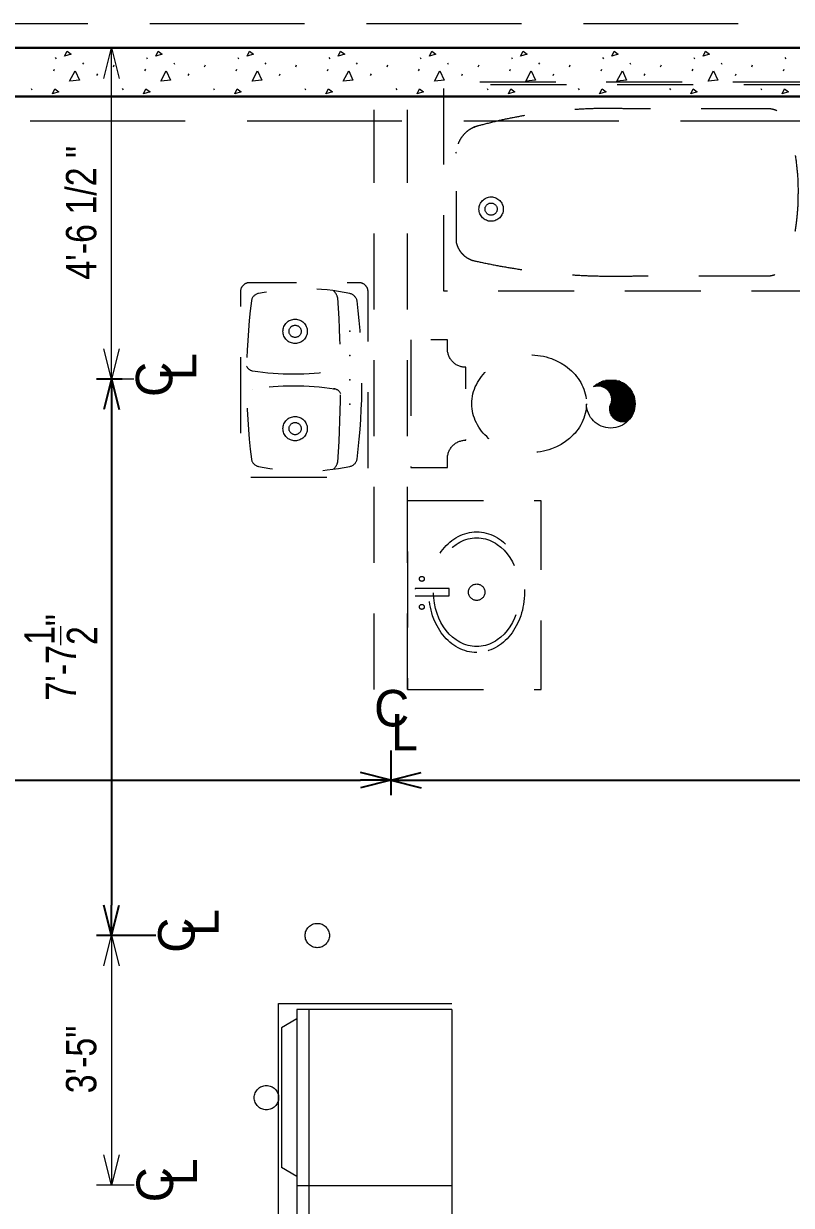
# Model space of a CAD drawing. Header units: inches. Extents: x -4443104 to -4439086, y 793046 to 798506.
# Drawn here: x -4441905.6 to -4441779.4, y 793700.3 to 793894.7 of the extents above; entities that cross this region are included whole.
import ezdxf
from ezdxf.enums import TextEntityAlignment as Align

# ---------------------------------------------------------------- set-up
doc = ezdxf.new("R2010")
doc.units = ezdxf.units.IN
doc.header["$MEASUREMENT"] = 0
doc.linetypes.add('DGN Style 2', pattern=[20.825219, 12.495132, -8.330088])
doc.linetypes.add('DGN Style 3', pattern=[35.653009, 25.466435, -10.186574])
doc.layers.get('Defpoints').update_dxf_attribs({"lineweight": 0})
doc.layers.add('(4)FND_DIM', color=4, linetype='Continuous', lineweight=0)
doc.layers.add('Level 3', color=7, linetype='Continuous', lineweight=0)
doc.styles.add('Style-Arial', font='arial.ttf')
doc.styles.add('Style-STANDARD', font='STANDARD.shx')
doc.styles.add('Style-WORKING', font='WORKING.shx')
doc.dimstyles.get("Standard").update_dxf_attribs({"dimtxt": 5, "dimasz": 4, "dimexe": 4, "dimexo": 4, "dimgap": 2.5, "dimtad": 1, "dimdec": 4, "dimzin": 11, "dimdsep": 46, "dimlunit": 4, "dimtxsty": 'Style-STANDARD', "dimblk": 'tick_1.0', "dimcen": 0.09, "dimazin": 3, "dimtfac": 1, "dimtdec": 4, "dimtofl": 0, "dimtmove": 1, "dimatfit": 1, "dimldrblk": 'tick_1.0', "dimfxl": 1, "dimfrac": 2, "dimtolj": 1, "dimtzin": 11, "dimarcsym": 0})

# ---------------------------------------------------------------- blocks, each defined once
blk = doc.blocks.new('37_1')
at = {"layer": 'Level 3', "color": 7, "linetype": 'DGN Style 2', "lineweight": 0, "extrusion": (0, 0, -1), "flags": 128}
blk.add_lwpolyline([(0, 0), (-34, 0), (-34, 60), (0, 60), (0, 0)], close=True, dxfattribs=at)
at = {"layer": 'Level 3', "color": 7, "linetype": 'DGN Style 2', "lineweight": 0, "extrusion": (0, 0, -1)}
for radius in [2, 1]:
    blk.add_circle((-13.5, 7.75), radius, dxfattribs=at)
at = {"layer": 'Level 3', "color": 7, "linetype": 'DGN Style 2', "lineweight": 0}
blk.add_rational_spline([(8.06, 2), (15.49, 2), (22.92, 2), (22.76, 2), (22.59, 2), (25.82, 2.07), (27.02, 5.07), (27.01, 5.03), (27, 5), (30.47, 17.26), (30, 30), (30, 41.5), (30, 53), (30.13, 55.4), (28, 56.5), (16.25, 60.2), (4.5, 56.5), (2.45, 55.35), (2.5, 53), (2.5, 41.5), (2.5, 30), (2.21, 17.35), (5, 5), (5.57, 2.52), (8.06, 2)], [1, 1, 1, 1, 1, 0.834279269963, 1, 1, 1, 0.987817765692, 1, 1, 1, 0.839302411677, 1, 0.93489330138, 1, 0.857492934481, 1, 1, 1, 0.992470535008, 1, 0.841509433076, 1], degree=2, knots=[0, 0, 0, 0.083333, 0.083333, 0.166667, 0.166667, 0.25, 0.25, 0.333333, 0.333333, 0.416667, 0.416667, 0.5, 0.5, 0.583333, 0.583333, 0.666667, 0.666667, 0.75, 0.75, 0.833333, 0.833333, 0.916667, 0.916667, 1, 1, 1], dxfattribs=at)
blk = doc.blocks.new('TUB_3')
at = {"layer": 'Level 3', "color": 7, "linetype": 'DGN Style 2', "lineweight": 0}
blk.add_blockref('37_1', (0, 0), dxfattribs=at)
blk = doc.blocks.new('TUB_2')
at = {"layer": 'Level 3', "color": 7, "linetype": 'DGN Style 2', "lineweight": 0}
blk.add_line((0, -60.5), (0, 0), dxfattribs=at)
at = {"layer": 'Level 3', "color": 7, "linetype": 'DGN Style 2', "lineweight": 0, "rotation": 180}
blk.add_blockref('TUB_3', (34.37, -0.48), dxfattribs=at)
blk = doc.blocks.new('EF_1')
at = {"layer": 'Level 3', "color": 7, "linetype": 'DGN Style 2', "lineweight": 0}
for p, q in [((-3.47, 1.96), (0.23, 1.96)), ((-3.38, 2.09), (0.38, 2.09)), ((-3.3, 2.21), (0.5, 2.21)), ((-3.23, 2.34), (0.59, 2.34)), ((-3.12, 2.46), (0.74, 2.46)), ((-3.01, 2.59), (0.89, 2.59)), ((-3.01, 2.59), (0.89, 2.59)), ((-2.9, 2.71), (1.1, 2.71)), ((-2.77, 2.84), (1.53, 2.84)), ((-2.64, 2.96), (1.97, 2.96)), ((-2.53, 3.09), (2.53, 3.09)), ((-2.39, 3.21), (2.36, 3.21)), ((-2.2, 3.34), (2.1, 3.34)), ((-1.97, 3.46), (1.9, 3.46)), ((-1.73, 3.59), (1.64, 3.59)), ((-1.48, 3.71), (1.38, 3.71)), ((-0.96, 3.84), (0.89, 3.84)), ((2.28, 2.96), (2.67, 2.96)), ((2.81, 2.84), (2.82, 2.84)), ((-3.98, 0.34), (-0.11, 0.34)), ((-3.98, 0.21), (-0.05, 0.21)), ((-3.98, 0.09), (-0.03, 0.09)), ((-3.96, 0.46), (-0.14, 0.46)), ((-3.93, 0.59), (-0.13, 0.59)), ((-3.91, 0.71), (-0.12, 0.71)), ((-3.88, 0.84), (-0.11, 0.84)), ((-3.85, 0.96), (-0.1, 0.96)), ((-3.82, 1.09), (-0.1, 1.09)), ((-3.82, 1.09), (-0.1, 1.09)), ((-3.8, 1.21), (-0.07, 1.21)), ((-3.78, 1.34), (-0.04, 1.34)), ((-3.69, 1.46), (-0.01, 1.46)), ((-3.62, 1.59), (0.03, 1.59)), ((-3.57, 1.71), (0.09, 1.71)), ((-3.53, 1.84), (0.14, 1.84)), ((-3.98, -0.04), (0.05, -0.04)), ((-3.98, -0.16), (0.09, -0.16)), ((-3.98, -0.29), (0.11, -0.29)), ((-3.97, -0.41), (0.14, -0.41)), ((-3.97, -0.41), (0.14, -0.41)), ((-3.95, -0.54), (0.18, -0.54)), ((-3.93, -0.66), (0.2, -0.66)), ((-3.9, -0.79), (0.18, -0.79)), ((-3.87, -0.91), (0.17, -0.91)), ((-3.83, -1.04), (0.15, -1.04)), ((-3.8, -1.16), (0.13, -1.16)), ((-3.77, -1.29), (0.12, -1.29)), ((-3.73, -1.41), (0.1, -1.41)), ((-3.67, -1.54), (0.01, -1.54)), ((-3.61, -1.66), (-0.03, -1.66)), ((-3.55, -1.79), (-0.08, -1.79)), ((-3.5, -1.91), (-0.16, -1.91)), ((-3.5, -1.91), (-0.16, -1.91)), ((-3.45, -2.04), (-0.22, -2.04)), ((-3.36, -2.16), (-0.31, -2.16)), ((-3.26, -2.29), (-0.45, -2.29)), ((-3.16, -2.41), (-0.53, -2.41)), ((-3.06, -2.54), (-0.67, -2.54)), ((-2.96, -2.66), (-0.86, -2.66)), ((-2.86, -2.79), (-1.07, -2.79)), ((-2.61, -2.91), (-1.55, -2.91))]:
    blk.add_line(p, q, dxfattribs=at)
at = {"layer": 'Level 3', "color": 7, "linetype": 'DGN Style 2', "lineweight": 0, "extrusion": (0, 0, -1)}
blk.add_circle((0, 0), 4, dxfattribs=at)
at = {"layer": 'Level 3', "color": 7, "linetype": 'DGN Style 2', "lineweight": 0}
for centre, radius, start, end in [((2.12, 0.71), 2.24, 71.5661, 198.4339), ((-2, -0.83), 2.16, 247.5013, 22.4987)]:
    blk.add_arc(centre, radius, start, end, dxfattribs=at)
blk = doc.blocks.new('TOILT2_1')
at = {"layer": 'Level 3', "color": 7, "linetype": 'DGN Style 2', "lineweight": 0, "flags": 128}
blk.add_lwpolyline([(1, 10.5), (1, -10.5), (7, -10.5), (7, -9, -0.414214), (10, -6), (10, 6, -0.414214), (7, 9), (7, 10.5), (1, 10.5)], format="xyb", close=True, dxfattribs=at)
at = {"layer": 'Level 3', "color": 7, "linetype": 'DGN Style 2', "lineweight": 0}
blk.add_ellipse((20.43, 0), major_axis=(9.42, 0), ratio=0.854701, dxfattribs=at)
blk = doc.blocks.new('toilet2_1')
at = {"layer": 'Level 3', "color": 7, "linetype": 'DGN Style 2', "lineweight": 0, "extrusion": (0, 0, -1), "rotation": 270}
blk.add_blockref('EF_1', (0, 33.86), dxfattribs=at)
at = {"layer": 'Level 3', "color": 7, "linetype": 'DGN Style 2', "lineweight": 0, "rotation": 90.00000000000001}
blk.add_blockref('TOILT2_1', (0, 0), dxfattribs=at)
blk = doc.blocks.new('OVSINK_1')
at = {"layer": 'Level 3', "color": 7, "linetype": 'DGN Style 2', "lineweight": 0, "flags": 128}
blk.add_lwpolyline([(-10.13, -0.58), (-4.51, -0.58), (-4.51, 0.58), (-10.13, 0.58), (-10.13, -0.58)], close=True, dxfattribs=at)
at = {"layer": 'Level 3', "color": 7, "linetype": 'DGN Style 2', "lineweight": 0}
for centre, radius in [((-9.02, 2.19), 0.405), ((0, 0), 1.35), ((-9.02, -2.42), 0.405)]:
    blk.add_circle(centre, radius, dxfattribs=at)
for major_axis in [(0, -9.93), (0, -8.94)]:
    blk.add_ellipse((0, 0), major_axis=major_axis, ratio=0.791883, dxfattribs=at)
blk = doc.blocks.new('28_1')
at = {"layer": 'Level 3', "color": 7, "linetype": 'DGN Style 2', "lineweight": 0, "flags": 128}
for points in [[(-14.5, 0), (14.5, 0, 0.414214), (16, 1.5), (16, 19.5, 0.414214), (14.5, 21), (-14.5, 21, 0.414214), (-16, 19.5), (-16, 1.5, 0.414214), (-14.5, 0)], [(-13, 1.81, 0.062192), (13, 1.81), (13, 1.81, 0.282998), (14.22, 3), (14.22, 3, 0.103838), (14.22, 18), (14.22, 18, 0.335326), (13, 19.19), (13, 19.19, 0.062192), (-13, 19.19), (-13, 19.19, 0.316464), (-14.22, 18), (-14.22, 18, 0.103838), (-14.22, 3), (-14.22, 3, 0.311168), (-13, 1.81)]]:
    blk.add_lwpolyline(points, format="xyb", close=True, dxfattribs=at)
for points in [[(-2.27, 4.51, 0.314763), (-1.47, 5.67), (-1.5, 5.5, 0.074995), (-1.5, 19), (-1.5, 19, 0.141716), (-2.03, 19.98)], [(2.27, 19.98, 0.251036), (1.5, 19), (1.5, 19, 0.074995), (1.5, 5.5), (1.5, 5.52, 0.099673), (2.07, 4.51)], [(-14.69, 5.7, 0.149735), (-13.5, 5), (-13.5, 5, 0.037037), (13.5, 5), (13.5, 5, 0.149735), (14.69, 5.7)]]:
    blk.add_lwpolyline(points, format="xyb", dxfattribs=at)
at = {"layer": 'Level 3', "color": 7, "linetype": 'DGN Style 2', "lineweight": 0}
for centre, radius in [((-8, 12), 2), ((8, 12), 2), ((-8, 12), 1), ((8, 12), 1)]:
    blk.add_circle(centre, radius, dxfattribs=at)
for p in [(-4, 3), (0, 3), (4, 3), (8, 3)]:
    blk.add_point(p, dxfattribs=at)
blk = doc.blocks.new('2SINK_1')
at = {"layer": 'Level 3', "color": 7, "linetype": 'DGN Style 2', "lineweight": 0, "rotation": 270}
blk.add_blockref('28_1', (0, 0), dxfattribs=at)
blk = doc.blocks.new('BB-WASHDRY_2')
at = {"color": 0, "linetype": 'ByBlock', "lineweight": -2}
for p, q in [((-1.3003, -0.0159), (-1.7164, -0.0159)), ((-0.9031, -0.0953), (-0.8573, -0.0159)), ((-0.127, -0.0159), (-0.8573, -0.0159)), ((-0.0812, -0.0953), (-0.127, -0.0159)), ((-1.8733, -0.9049), (-1.8733, -0.0953)), ((-0.9525, -0.0953), (-1.8733, -0.0953)), ((-1.3003, -0.0794), (-1.7164, -0.0794)), ((-0.9525, -0.9049), (-0.9525, -0.0953)), ((-0.0318, -0.0953), (-0.9525, -0.0953)), ((-0.0318, -0.9049), (-0.0318, -0.0953)), ((-0.9525, -0.1588), (-1.8733, -0.1588)), ((-0.0318, -0.1588), (-0.9525, -0.1588)), ((-0.9525, -0.9049), (-1.8733, -0.9049)), ((-0.0318, -0.9049), (-0.9525, -0.9049))]:
    blk.add_line(p, q, dxfattribs=at)
at = {"color": 0, "linetype": 'ByBlock', "lineweight": -2, "ltscale": 0.03175}
for p, q in [((-1.1589, -0.2461), (-1.6669, -0.2461)), ((-1.6986, -0.2778), (-1.6986, -0.7858)), ((-1.1271, -0.7858), (-1.1271, -0.2778)), ((-1.3494, -0.7223), (-1.4764, -0.7223)), ((-1.4764, -0.7541), (-1.3494, -0.7541)), ((-1.6669, -0.8176), (-1.1589, -0.8176))]:
    blk.add_line(p, q, dxfattribs=at)
at = {"color": 0, "linetype": 'ByBlock', "lineweight": -2, "flags": 128}
blk.add_lwpolyline([(-1.905, -0.9049), (-1.905, 0), (0, 0), (0, -0.9049)], dxfattribs=at)
at = {"color": 0, "linetype": 'ByBlock', "lineweight": -2}
for centre, radius in [((-0.4921, 0.0635), 0.0635), ((-1.7164, -0.0476), 0.0318)]:
    blk.add_circle(centre, radius, dxfattribs=at)
for radius in [0.0794, 0.0159]:
    blk.add_arc((-1.3003, -0.0953), radius, 360, 90, dxfattribs=at)
at = {"color": 0, "linetype": 'ByBlock', "lineweight": -2, "ltscale": 0.03175}
for centre, radius, start, end in [((-1.6669, -0.2778), 0.0318, 90, 180), ((-1.1589, -0.2778), 0.0318, 0, 90), ((-1.4764, -0.7382), 0.0159, 90, 180), ((-1.4764, -0.7382), 0.0159, 180, 270), ((-1.3494, -0.7382), 0.0159, 0, 90), ((-1.3494, -0.7382), 0.0159, 270, 0), ((-1.6669, -0.7858), 0.0318, 180, 270), ((-1.1589, -0.7858), 0.0318, 270, 0)]:
    blk.add_arc(centre, radius, start, end, dxfattribs=at)
for p in [(-1.4923, -0.7382), (-1.3335, -0.7382)]:
    blk.add_point(p, dxfattribs=at)
blk = doc.blocks.new('WD_1')
at = {"layer": 'Level 3', "color": 7, "linetype": 'DGN Style 2', "lineweight": 0, "extrusion": (0, 0, -1), "xscale": 31.49606299212599, "yscale": -31.49606299212599, "zscale": 31.49606299212599, "rotation": 180}
blk.add_blockref('BB-WASHDRY_2', (-60, 0), dxfattribs=at)
blk = doc.blocks.new('TerminatorOpen_0.5-1')
at = {"color": 0, "linetype": 'ByBlock', "lineweight": -2}
for q in [(-1, 0.25), (-1, 0), (-1, -0.25)]:
    blk.add_line((0, 0), q, dxfattribs=at)
blk = doc.blocks.new('*D115')
at = {"layer": 'Defpoints', "color": 0, "linetype": 'Continuous', "lineweight": 13, "transparency": 16777216}
for p in [(-4441845.26, 793777.62), (-4441845.26, 793770.27), (-4442023.51, 793723.41)]:
    blk.add_point(p, dxfattribs=at)
at = {"layer": 'Level 3', "color": 0, "linetype": 'Continuous', "lineweight": -2, "transparency": 16777216}
for p, q in [((-4441845.26, 793775.12), (-4441845.26, 793767.77)), ((-4442023.51, 793725.91), (-4442023.51, 793772.77)), ((-4442018.51, 793770.27), (-4441850.26, 793770.27))]:
    blk.add_line(p, q, dxfattribs=at)
at = {"layer": 'Level 3', "color": 0, "linetype": 'Continuous', "lineweight": -2, "transparency": 16777216, "xscale": 5, "yscale": 5, "zscale": 5, "rotation": 180}
blk.add_blockref('TerminatorOpen_0.5-1', (-4442023.51, 793770.27), dxfattribs=at)
at = {"layer": 'Level 3', "color": 0, "linetype": 'Continuous', "lineweight": -2, "transparency": 16777216, "xscale": 5, "yscale": 5, "zscale": 5}
blk.add_blockref('TerminatorOpen_0.5-1', (-4441845.26, 793770.27), dxfattribs=at)
at = {"layer": 'Level 3', "color": 0, "linetype": 'Continuous', "lineweight": 13, "transparency": 16777216, "insert": (-4441934.39, 793778.65), "char_height": 5, "attachment_point": 5, "style": 'Style-Arial'}
blk.add_mtext('\\A1;\\H1x;\\W0.8;14\'-10{\\H1.000000x;\\S1/4;}"', dxfattribs=at)
blk = doc.blocks.new('tick_1.0')
at = {"layer": '(4)FND_DIM', "color": 4, "linetype": 'Continuous', "lineweight": 0}
blk.add_line((0.5, -0.5), (-0.5, 0.5), dxfattribs=at)
at = {"layer": 'Level 3', "color": 4, "linetype": 'Continuous', "lineweight": 0}
blk.add_line((0, 0), (-1, 0), dxfattribs=at)
blk = doc.blocks.new('*D114')
at = {"layer": 'Defpoints', "color": 0, "linetype": 'Continuous', "lineweight": 13, "transparency": 16777216}
for p in [(-4441845.26, 793777.62), (-4441615.51, 793770.27), (-4441615.51, 793723.41)]:
    blk.add_point(p, dxfattribs=at)
at = {"layer": 'Level 3', "color": 0, "linetype": 'Continuous', "lineweight": -2, "transparency": 16777216}
for p, q in [((-4441845.26, 793775.12), (-4441845.26, 793767.77)), ((-4441615.51, 793725.91), (-4441615.51, 793772.77)), ((-4441840.26, 793770.27), (-4441620.51, 793770.27))]:
    blk.add_line(p, q, dxfattribs=at)
at = {"layer": 'Level 3', "color": 0, "linetype": 'Continuous', "lineweight": -2, "transparency": 16777216, "xscale": 5, "yscale": 5, "zscale": 5, "rotation": 180}
blk.add_blockref('TerminatorOpen_0.5-1', (-4441845.26, 793770.27), dxfattribs=at)
at = {"layer": 'Level 3', "color": 0, "linetype": 'Continuous', "lineweight": -2, "transparency": 16777216, "xscale": 5, "yscale": 5, "zscale": 5}
blk.add_blockref('TerminatorOpen_0.5-1', (-4441615.51, 793770.27), dxfattribs=at)
at = {"layer": 'Level 3', "color": 0, "linetype": 'Continuous', "lineweight": 13, "transparency": 16777216, "insert": (-4441730.39, 793778.7), "char_height": 5, "attachment_point": 5, "style": 'Style-Arial'}
blk.add_mtext('\\A1;\\H1x;\\W0.8;19\'-1{\\H1.000000x;\\S3/4;}"', dxfattribs=at)
blk = doc.blocks.new('CL')
at = {"layer": 'Level 3', "color": 7, "linetype": 'Continuous', "lineweight": 13, "style": 'Style-WORKING'}
for s, p in [('C', (-2.77, 3.96)), ('L', (0, 0))]:
    blk.add_text(s, height=6, dxfattribs=at).set_placement(p, align=Align.TOP_LEFT)
blk = doc.blocks.new('*D117')
at = {"layer": 'Defpoints', "color": 0, "linetype": 'Continuous', "lineweight": 13, "transparency": 16777216}
for p in [(-4441886.96, 793836.2), (-4441891.19, 793744.7), (-4441881.42, 793744.7)]:
    blk.add_point(p, dxfattribs=at)
at = {"layer": 'Level 3', "color": 0, "linetype": 'Continuous', "lineweight": -2, "transparency": 16777216}
for p, q in [((-4441889.46, 793836.2), (-4441893.69, 793836.2)), ((-4441891.19, 793831.2), (-4441891.19, 793749.7)), ((-4441883.92, 793744.7), (-4441893.69, 793744.7))]:
    blk.add_line(p, q, dxfattribs=at)
at = {"layer": 'Level 3', "color": 0, "linetype": 'Continuous', "lineweight": -2, "transparency": 16777216, "xscale": 5, "yscale": 5, "zscale": 5}
for p, rotation in [((-4441891.19, 793836.2), 90), ((-4441891.19, 793744.7), 270)]:
    blk.add_blockref('TerminatorOpen_0.5-1', p, dxfattribs=dict(at, rotation=rotation))
at = {"layer": 'Level 3', "color": 0, "linetype": 'Continuous', "lineweight": 13, "transparency": 16777216, "insert": (-4441899.54, 793790.45), "char_height": 5, "attachment_point": 5, "rotation": 90, "style": 'Style-Arial'}
blk.add_mtext('\\A1;\\H1x;\\W0.8;7\'-7{\\H1.000000x;\\S1/2;}"', dxfattribs=at)

msp = doc.modelspace()

# ---------------------------------------------------------------- linework, layer by layer
at = {"layer": 'Level 3', "color": 1, "linetype": 'DGN Style 3', "lineweight": 13}
for p, q in [((-4442027.5141, 793894.6775), (-4441611.5141, 793894.6775)), ((-4442011.5141, 793878.6775), (-4441627.5141, 793878.6775))]:
    msp.add_line(p, q, dxfattribs=at)
at = {"layer": 'Level 3', "color": 2, "linetype": 'Continuous', "lineweight": 30}
for p, q in [((-4442023.5141, 793890.6775), (-4441615.5141, 793890.6775)), ((-4442015.5141, 793882.6775), (-4441623.5141, 793882.6775))]:
    msp.add_line(p, q, dxfattribs=at)
at = {"layer": 'Level 3', "color": 7, "linetype": 'Continuous', "lineweight": 13}
for p, q in [((-4441838.0311, 793890.6775), (-4441893.6871, 793890.6775)), ((-4441891.1871, 793836.1968), (-4441891.1871, 793890.6775)), ((-4441887.5145, 793836.1968), (-4441893.6871, 793836.1968)), ((-4441891.1871, 793818.6968), (-4441891.1871, 793836.1968)), ((-4441891.1871, 793762.2048), (-4441891.1871, 793744.7048)), ((-4441886.6296, 793744.7048), (-4441893.6871, 793744.7048)), ((-4441891.1871, 793744.7048), (-4441891.1871, 793703.6586)), ((-4441887.4602, 793703.6586), (-4441893.6871, 793703.6586))]:
    msp.add_line(p, q, dxfattribs=at)
at = {"layer": 'Level 3', "color": 1, "linetype": 'Continuous', "lineweight": 0}
for p, q in [((-4441900.439, 793889.084), (-4441900.3055, 793888.8842)), ((-4441895.9533, 793888.2365), (-4441895.8201, 793888.0367)), ((-4441885.439, 793889.084), (-4441885.3055, 793888.8842)), ((-4441880.9533, 793888.2365), (-4441880.8201, 793888.0367)), ((-4441870.439, 793889.084), (-4441870.3055, 793888.8842)), ((-4441865.9533, 793888.2365), (-4441865.8201, 793888.0367)), ((-4441855.439, 793889.084), (-4441855.3055, 793888.8842)), ((-4441850.9533, 793888.2365), (-4441850.8201, 793888.0367)), ((-4441840.439, 793889.084), (-4441840.3055, 793888.8842)), ((-4441835.9533, 793888.2365), (-4441835.8201, 793888.0367)), ((-4441825.439, 793889.084), (-4441825.3055, 793888.8842)), ((-4441820.9533, 793888.2365), (-4441820.8201, 793888.0367)), ((-4441810.439, 793889.084), (-4441810.3055, 793888.8842)), ((-4441805.9533, 793888.2365), (-4441805.8201, 793888.0367)), ((-4441795.439, 793889.084), (-4441795.3055, 793888.8842)), ((-4441790.9533, 793888.2365), (-4441790.8201, 793888.0367)), ((-4441780.439, 793889.084), (-4441780.3055, 793888.8842)), ((-4441900.6914, 793886.8892), (-4441900.5579, 793887.1892)), ((-4441893.5836, 793886.1234), (-4441893.4501, 793886.423)), ((-4441890.8863, 793887.5848), (-4441890.7528, 793887.8844)), ((-4441885.6914, 793886.8892), (-4441885.5579, 793887.1892)), ((-4441878.5836, 793886.1234), (-4441878.4501, 793886.423)), ((-4441875.8863, 793887.5848), (-4441875.7528, 793887.8844)), ((-4441870.6914, 793886.8892), (-4441870.5579, 793887.1892)), ((-4441863.5836, 793886.1234), (-4441863.4501, 793886.423)), ((-4441860.8863, 793887.5848), (-4441860.7528, 793887.8844)), ((-4441855.6914, 793886.8892), (-4441855.5579, 793887.1892)), ((-4441848.5836, 793886.1234), (-4441848.4501, 793886.423)), ((-4441845.8863, 793887.5848), (-4441845.7528, 793887.8844)), ((-4441840.6914, 793886.8892), (-4441840.5579, 793887.1892)), ((-4441833.5836, 793886.1234), (-4441833.4501, 793886.423)), ((-4441830.8863, 793887.5848), (-4441830.7528, 793887.8844)), ((-4441825.6914, 793886.8892), (-4441825.5579, 793887.1892)), ((-4441818.5836, 793886.1234), (-4441818.4501, 793886.423)), ((-4441815.8863, 793887.5848), (-4441815.7528, 793887.8844)), ((-4441810.6914, 793886.8892), (-4441810.5579, 793887.1892)), ((-4441803.5836, 793886.1234), (-4441803.4501, 793886.423)), ((-4441800.8863, 793887.5848), (-4441800.7528, 793887.8844)), ((-4441795.6914, 793886.8892), (-4441795.5579, 793887.1892)), ((-4441788.5836, 793886.1234), (-4441788.4501, 793886.423)), ((-4441785.8863, 793887.5848), (-4441785.7528, 793887.8844)), ((-4441780.6914, 793886.8892), (-4441780.5579, 793887.1892)), ((-4441904.4208, 793883.9923), (-4441904.2876, 793883.7924)), ((-4441889.4208, 793883.9923), (-4441889.2876, 793883.7924)), ((-4441874.4208, 793883.9923), (-4441874.2876, 793883.7924)), ((-4441859.4208, 793883.9923), (-4441859.2876, 793883.7924)), ((-4441844.4208, 793883.9923), (-4441844.2876, 793883.7924)), ((-4441829.4208, 793883.9923), (-4441829.2876, 793883.7924)), ((-4441814.4208, 793883.9923), (-4441814.2876, 793883.7924)), ((-4441799.4208, 793883.9923), (-4441799.2876, 793883.7924)), ((-4441784.4208, 793883.9923), (-4441784.2876, 793883.7924))]:
    msp.add_line(p, q, dxfattribs=at)
at = {"layer": 'Level 3', "color": 7, "linetype": 'DGN Style 2', "lineweight": 0}
for p, q in [((-4441848.0141, 793785.1775), (-4441848.0141, 793880.5004)), ((-4441842.5141, 793785.1775), (-4441842.5141, 793880.5004))]:
    msp.add_line(p, q, dxfattribs=at)
at = {"layer": 'Level 3', "color": 7, "linetype": 'Continuous', "lineweight": 13, "flags": 128}
for points in [[(-4441892.4371, 793885.6775), (-4441891.1871, 793890.6775), (-4441889.9371, 793885.6775)], [(-4441889.9371, 793841.1968), (-4441891.1871, 793836.1968), (-4441892.4371, 793841.1968)], [(-4441892.4371, 793739.7048), (-4441891.1871, 793744.7048), (-4441889.9371, 793739.7048)], [(-4441889.9371, 793708.6586), (-4441891.1871, 793703.6586), (-4441892.4371, 793708.6586)]]:
    msp.add_lwpolyline(points, dxfattribs=at)
at = {"layer": 'Level 3', "color": 1, "linetype": 'Continuous', "lineweight": 0, "flags": 128}
for points in [[(-4441898.9116, 793889.3162), (-4441898.5119, 793890.1487), (-4441897.8459, 793889.6492), (-4441898.9116, 793889.3162)], [(-4441883.9116, 793889.3162), (-4441883.5119, 793890.1487), (-4441882.8459, 793889.6492), (-4441883.9116, 793889.3162)], [(-4441868.9116, 793889.3162), (-4441868.5119, 793890.1487), (-4441867.8459, 793889.6492), (-4441868.9116, 793889.3162)], [(-4441853.9116, 793889.3162), (-4441853.5119, 793890.1487), (-4441852.8459, 793889.6492), (-4441853.9116, 793889.3162)], [(-4441838.9116, 793889.3162), (-4441838.5119, 793890.1487), (-4441837.8459, 793889.6492), (-4441838.9116, 793889.3162)], [(-4441823.9116, 793889.3162), (-4441823.5119, 793890.1487), (-4441822.8459, 793889.6492), (-4441823.9116, 793889.3162)], [(-4441808.9116, 793889.3162), (-4441808.5119, 793890.1487), (-4441807.8459, 793889.6492), (-4441808.9116, 793889.3162)], [(-4441793.9116, 793889.3162), (-4441793.5119, 793890.1487), (-4441792.8459, 793889.6492), (-4441793.9116, 793889.3162)], [(-4441898.0791, 793885.2245), (-4441897.1799, 793886.9225), (-4441896.4805, 793885.3577), (-4441898.0458, 793885.2245)], [(-4441883.0791, 793885.2245), (-4441882.1799, 793886.9225), (-4441881.4805, 793885.3577), (-4441883.0458, 793885.2245)], [(-4441868.0791, 793885.2245), (-4441867.1799, 793886.9225), (-4441866.4805, 793885.3577), (-4441868.0458, 793885.2245)], [(-4441853.0791, 793885.2245), (-4441852.1799, 793886.9225), (-4441851.4805, 793885.3577), (-4441853.0458, 793885.2245)], [(-4441838.0791, 793885.2245), (-4441837.1799, 793886.9225), (-4441836.4805, 793885.3577), (-4441838.0458, 793885.2245)], [(-4441823.0791, 793885.2245), (-4441822.1799, 793886.9225), (-4441821.4805, 793885.3577), (-4441823.0458, 793885.2245)], [(-4441808.0791, 793885.2245), (-4441807.1799, 793886.9225), (-4441806.4805, 793885.3577), (-4441808.0458, 793885.2245)], [(-4441793.0791, 793885.2245), (-4441792.1799, 793886.9225), (-4441791.4805, 793885.3577), (-4441793.0458, 793885.2245)], [(-4441900.9243, 793883.1264), (-4441900.5249, 793883.9589), (-4441899.8589, 793883.4594), (-4441900.9243, 793883.1264)], [(-4441885.9243, 793883.1264), (-4441885.5249, 793883.9589), (-4441884.8589, 793883.4594), (-4441885.9243, 793883.1264)], [(-4441870.9243, 793883.1264), (-4441870.5249, 793883.9589), (-4441869.8589, 793883.4594), (-4441870.9243, 793883.1264)], [(-4441855.9243, 793883.1264), (-4441855.5249, 793883.9589), (-4441854.8589, 793883.4594), (-4441855.9243, 793883.1264)], [(-4441840.9243, 793883.1264), (-4441840.5249, 793883.9589), (-4441839.8589, 793883.4594), (-4441840.9243, 793883.1264)], [(-4441825.9243, 793883.1264), (-4441825.5249, 793883.9589), (-4441824.8589, 793883.4594), (-4441825.9243, 793883.1264)], [(-4441810.9243, 793883.1264), (-4441810.5249, 793883.9589), (-4441809.8589, 793883.4594), (-4441810.9243, 793883.1264)], [(-4441795.9243, 793883.1264), (-4441795.5249, 793883.9589), (-4441794.8589, 793883.4594), (-4441795.9243, 793883.1264)], [(-4441780.9243, 793883.1264), (-4441780.5249, 793883.9589), (-4441779.8589, 793883.4594), (-4441780.9243, 793883.1264)]]:
    msp.add_lwpolyline(points, dxfattribs=at)
at = {"layer": 'Level 3', "color": 7, "linetype": 'DGN Style 2', "lineweight": 0, "flags": 128}
msp.add_lwpolyline([(-4441842.5141, 793785.1775), (-4441820.5141, 793785.1775), (-4441820.5141, 793816.1775), (-4441842.5141, 793816.1775), (-4441842.5141, 793785.1775)], close=True, dxfattribs=at)
at = {"layer": 'Level 3', "color": 7, "linetype": 'DGN Style 2', "lineweight": 0}
msp.add_circle((-4441857.3549, 793744.7048), 2, dxfattribs=at)

# ---------------------------------------------------------------- block references
at = {"layer": 'Level 3', "color": 7, "linetype": 'DGN Style 2', "lineweight": 0, "extrusion": (0, 0, -1), "rotation": 270}
msp.add_blockref('TUB_2', (4441836.9973, 793885.0461), dxfattribs=at)
at = {"layer": 'Level 3', "color": 7, "linetype": 'DGN Style 2', "lineweight": 0}
for name, p, rotation in [('2SINK_1', (-4441848.9974, 793836.0718), 180), ('toilet2_1', (-4441842.9455, 793832.1631), 270), ('WD_1', (-4441863.7179, 793673.5336), 90)]:
    msp.add_blockref(name, p, dxfattribs=dict(at, rotation=rotation))
at = {"layer": 'Level 3', "color": 7, "linetype": 'Continuous', "lineweight": 13, "rotation": 90}
for p in [(-4441883.2297, 793836.0393), (-4441879.5674, 793744.6212), (-4441883.1154, 793703.5907)]:
    msp.add_blockref('CL', p, dxfattribs=at)
at = {"layer": 'Level 3', "color": 7, "linetype": 'DGN Style 2', "lineweight": 0}
msp.add_blockref('OVSINK_1', (-4441831.1385, 793801.17), dxfattribs=at)
at = {"layer": 'Level 3', "color": 7, "linetype": 'Continuous', "lineweight": 13}
msp.add_blockref('CL', (-4441845.2503, 793781.137), dxfattribs=at)

# ---------------------------------------------------------------- texts
at = {"layer": 'Level 3', "color": 7, "linetype": 'Continuous', "lineweight": 0, "style": 'Style-Arial', "width": 0.8}
for s, p in [('4\'-6 1/2 "', (-4441896.1871, 793852.5713)), ('3\'-5"', (-4441896.1871, 793718.7503))]:
    msp.add_text(s, height=5, rotation=90, dxfattribs=at).set_placement(p, align=Align.MIDDLE_LEFT)

# ---------------------------------------------------------------- dimensions: what is measured, and where the dimension line sits
at = {"layer": 'Level 3', "color": 7, "linetype": 'Continuous', "lineweight": 13}
dim = msp.add_linear_dim(base=(-4441891.1871, 793744.7048), p1=(-4441886.9595, 793836.1968), p2=(-4441881.4157, 793744.7048), angle=270, text='\\H1x;\\W0.8;<>', dimstyle='Standard', override={"dimasz": 5, "dimexe": 2.5, "dimexo": 2.5, "dimdec": 3, "dimtxsty": 'Style-Arial', "dimblk": 'TerminatorOpen_0.5-1', "dimtdec": 3, "dimtmove": 0, "dimfrac": 0}, dxfattribs=at)
dim.commit()
dim.dimension.update_dxf_attribs({"geometry": '*D117', "text_midpoint": (-4441899.5409, 793790.4508)})
for base, p1, p2, picture, middle in [((-4441845.2641, 793770.2666), (-4442023.5141, 793723.4085), (-4441845.2641, 793777.6187), '*D115', (-4441934.3891, 793778.6528)), ((-4441615.5141, 793770.2666), (-4441845.2641, 793777.6187), (-4441615.5141, 793723.4085), '*D114', (-4441730.3891, 793778.6972))]:
    dim = msp.add_linear_dim(base=base, p1=p1, p2=p2, text='\\H1x;\\W0.8;<>', dimstyle='Standard', override={"dimasz": 5, "dimexe": 2.5, "dimexo": 2.5, "dimdec": 3, "dimtxsty": 'Style-Arial', "dimblk": 'TerminatorOpen_0.5-1', "dimtdec": 3, "dimtmove": 0, "dimfrac": 0}, dxfattribs=at)
    dim.commit()
    dim.dimension.update_dxf_attribs({"geometry": picture, "text_midpoint": middle})

doc.saveas('drawing.dxf')
